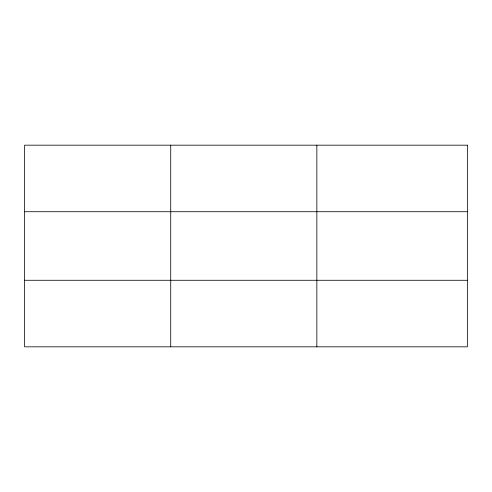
<?xml version="1.0" encoding="UTF-8"?>
<svg xmlns="http://www.w3.org/2000/svg" width="492" height="492" viewBox="0 0 492 492"><rect width="100%" height="100%" fill="white"/><g stroke="black" fill="none" stroke-linecap="round" stroke-linejoin="round"><path stroke-width="0.74" d="M170.724 346.823L170.724 145.177M316.848 346.823L316.848 145.177M24.6 211.72L467.4 211.72M24.6 280.28L467.4 280.28M467.4 145.177L467.4 346.823L24.6 346.823L24.6 145.177L467.4 145.177"/></g></svg>
